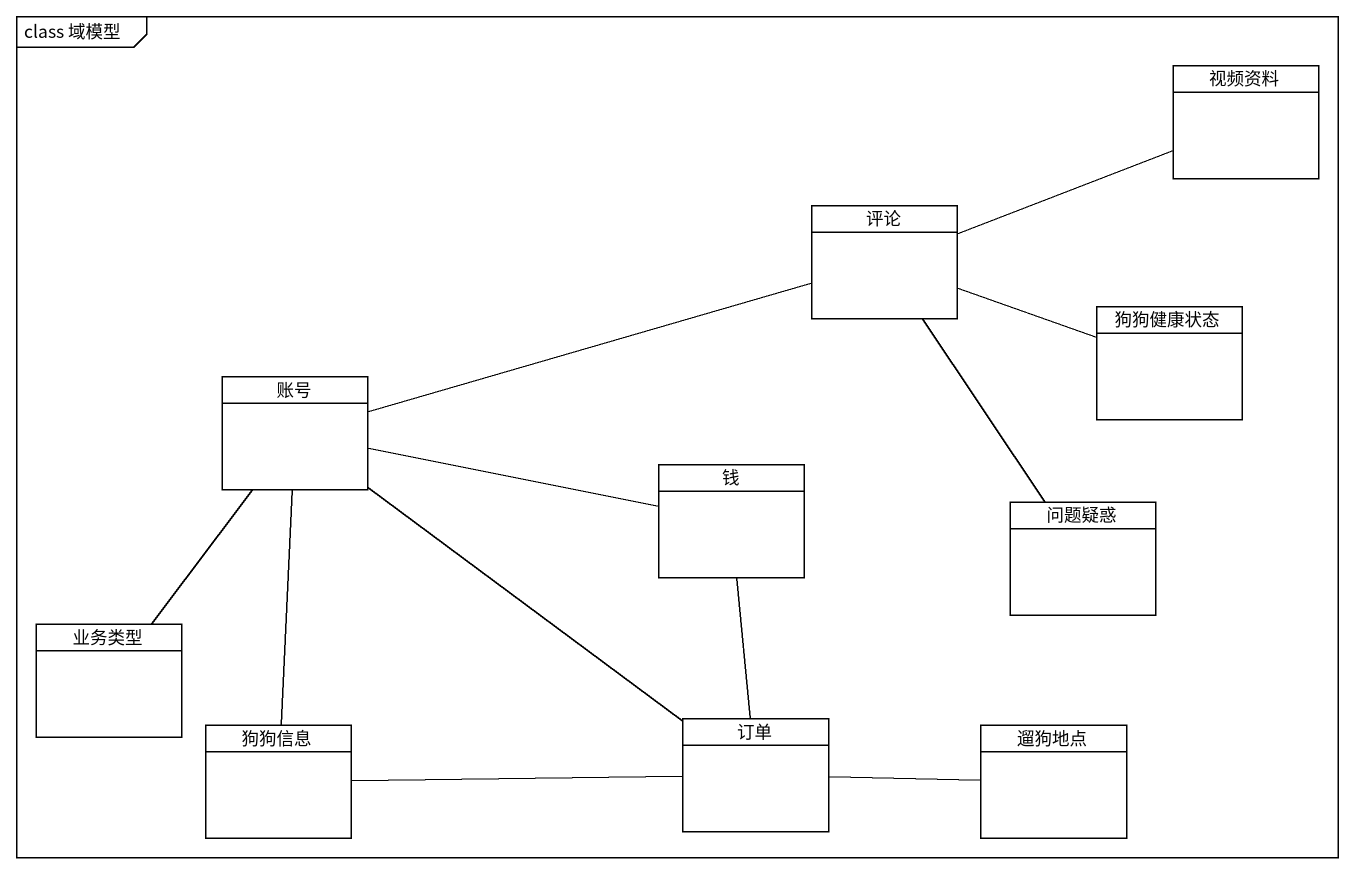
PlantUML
@startuml
mainframe class 域模型
hide circle
hide empty members
class 视频资料
class 评论
class 狗狗健康状态
class 账号
class 钱
class 问题疑惑
class 业务类型
class 狗狗信息
class 订单
class 遛狗地点
评论 -right- 视频资料
评论 -right- 狗狗健康状态
账号 -right- 评论
钱 -left- 账号
钱 -- 订单
问题疑惑 -up- 评论
业务类型 -up- 账号
狗狗信息 -up- 账号
狗狗信息 -right- 订单
订单 -up- 账号
遛狗地点 -left- 订单
@enduml
